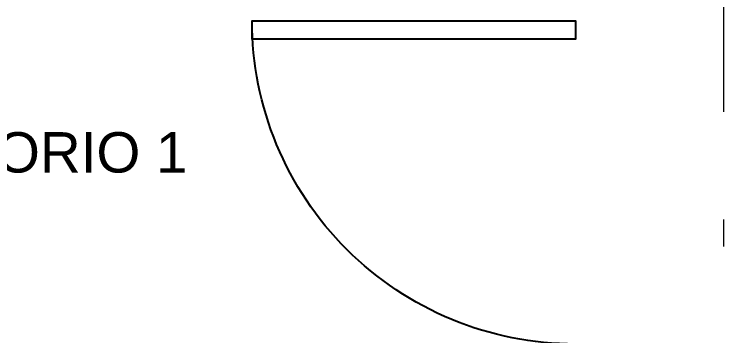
# Model space of a CAD drawing. Header units: metres. Extents: x -22 to 564, y 0 to 143.
# Drawn here: x 212.551 to 215.184, y 45.131 to 46.325 of the extents above; entities that cross this region are included whole.
import ezdxf

# ---------------------------------------------------------------- set-up
doc = ezdxf.new("R2010")
doc.units = ezdxf.units.M
doc.linetypes.add('EJES630', pattern=[6.3, 5.5, -0.4, 0, -0.4])
doc.layers.add('EJES', color=11, linetype='EJES630', lineweight=0)
doc.layers.add('TEXTO', color=7, linetype='Continuous')
doc.layers.add('XREF 2N NEURO-ONCOLOGIA$0$PUERTAS', color=253, linetype='Continuous')
doc.styles.add('100 LOCALES 25', font='arial.ttf', dxfattribs={"height": 0.25})

# ---------------------------------------------------------------- blocks, each defined once
blk = doc.blocks.new('XREF 2N NEURO-ONCOLOGIA')
at = {"layer": 'XREF 2N NEURO-ONCOLOGIA$0$PUERTAS', "elevation": 0}
blk.add_lwpolyline([(11.6489, 32.4076, -0.414214), (12.8489, 33.6076), (12.8489, 32.4076), (12.7808, 32.4076), (12.7808, 33.6076), (12.8489, 33.6076)], format="xyb", dxfattribs=at)

msp = doc.modelspace()

# ---------------------------------------------------------------- block references
at = {"rotation": 90}
msp.add_blockref('XREF 2N NEURO-ONCOLOGIA', (247.0412, 33.4511), dxfattribs=at)

# ---------------------------------------------------------------- next in the draw order: linework, layer by layer
at = {"layer": 'EJES'}
msp.add_line((215.1837, 33.1628), (215.1836, 58.5478), dxfattribs=at)

# ---------------------------------------------------------------- next in the draw order: texts
at = {"layer": 'TEXTO', "insert": (211.095, 45.8869, 0), "char_height": 0.15, "width": 2.486768, "attachment_point": 1, "style": '100 LOCALES 25'}
msp.add_mtext('\\pxqc;CONSULTORIO 1', dxfattribs=at)

doc.saveas('drawing.dxf')
